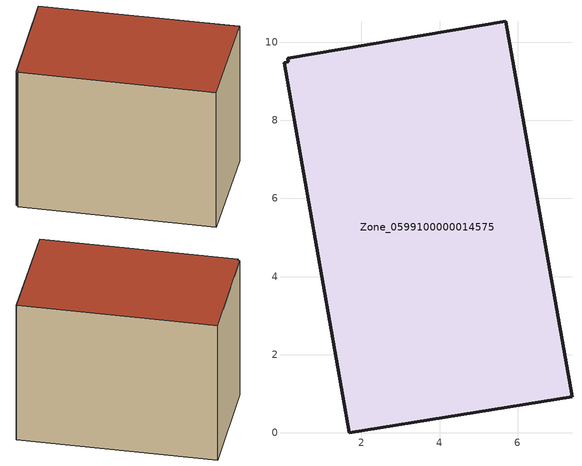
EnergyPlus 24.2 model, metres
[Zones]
Zone_0599100000014575
 floor ground (C_G): 0.12,9.5 0.11,9.59 5.69,10.54 7.39,0.93 1.69,0 0.02,9.48 z0
 wall outside (C_F): 7.39,0.93 5.69,10.54 0.11,9.59 0.12,9.5 0.02,9.48 1.69,0 7.39,0.93 z0:7.73
 roof outside (C_R): 0.11,9.59 0.12,9.5 0.02,9.48 1.69,0 7.39,0.93 5.69,10.54 z7.73
[BUILDING]
Pand.0599100000014575: North Axis=0; Terrain=City; Loads Convergence Tolerance Value=0.04; Temperature Convergence Tolerance Value=0.4; Solar Distribution=FullExterior; Maximum Number of Warmup Days=25; Minimum Number of Warmup Days=1
[Site:Location]
Rotterdam.The.Hague.AP_ZH_NLD Design_Conditions: Latitude=51.96; Longitude=4.45; Time Zone=1; Elevation=-4.5
[SITE:GROUNDTEMPERATURE:BUILDINGSURFACE]
18, 18, 18, 18, 18, 18, 18, 18, 18, 18, 18, 18
[MATERIAL] Thermal Absorptance=0.9; Solar Absorptance=0.7; Visible Absorptance=0.7
Name | Roughness | Thickness | Conductivity | Density | Specific Heat
G.TC.1946 | MediumSmooth | 0.15 | 1 | 540 | 1210
F.TC.1946 | Rough | 0.3 | 0.857143 | 1920 | 840
R.TC.1946 | MediumRough | 0.2 | 0.909091 | 1500 | 1000
[CONSTRUCTION]
C_G: G.TC.1946
C_F: F.TC.1946
C_R: R.TC.1946
[ZONE]
Zone_0599100000014575: Type=1; Multiplier=1; Ceiling Height=Autocalculate; Volume=Autocalculate; Floor Area=autocalculate; Part of Total Floor Area=Yes
[ZONEINFILTRATION:DESIGNFLOWRATE]
Infil_Zone_0599100000014575: Zone or ZoneList or Space or SpaceList=Zone_0599100000014575; Schedule=AlwaysOn; Design Flow Rate Calculation Method=Flow/Area; Flow Rate per Floor Area=0.003; Constant Term Coefficient=1; Temperature Term Coefficient=0; Velocity Term Coefficient=0; Velocity Squared Term Coefficient=0
[HVACTEMPLATE:ZONE:IDEALLOADSAIRSYSTEM]
Zone_0599100000014575: Maximum Heating Supply Air Temperature=50; Minimum Cooling Supply Air Temperature=13; Maximum Heating Supply Air Humidity Ratio=0.0156; Minimum Cooling Supply Air Humidity Ratio=0.0077; Heating Limit=NoLimit; Cooling Limit=NoLimit; Dehumidification Control Type=ConstantSensibleHeatRatio; Cooling Sensible Heat Ratio=0.7; Dehumidification Setpoint=60; Humidification Control Type=None; Humidification Setpoint=30; Outdoor Air Method=None; Outdoor Air Flow Rate per Person=0.00944; Outdoor Air Flow Rate per Zone Floor Area=0; Outdoor Air Flow Rate per Zone=0; Demand Controlled Ventilation Type=None; Outdoor Air Economizer Type=NoEconomizer; Heat Recovery Type=None; Sensible Heat Recovery Effectiveness=0.7; Latent Heat Recovery Effectiveness=0.65
[ZONECONTROL:THERMOSTAT]
ThermostatControl_Zone_0599100000014575: Zone or ZoneList=Zone_0599100000014575; Control Type Schedule=DualSetpointControlType; Control 1=Thermostat_Zone_0599100000014575; Temperature Difference Between Cutout And Setpoint=0
[THERMOSTATSETPOINT:DUALSETPOINT]
Thermostat_Zone_0599100000014575: Heating Setpoint Temperature Schedule=HeatingSetpoint_Zone_0599100000014575; Cooling Setpoint Temperature Schedule=CoolingSetpoint_Zone_0599100000014575
[SCHEDULE:COMPACT]
HeatingSetpoint_Zone_0599100000014575: Through: 12/31, For: AllDays, Until: 24:00, 21
CoolingSetpoint_Zone_0599100000014575: Through: 12/31, For: AllDays, Until: 24:00, 24
DualSetpointControlType: Through: 12/31, For: AllDays, Until: 24:00, 4
AlwaysOn: Through: 12/31, For: AllDays, Until: 24:00, 1
